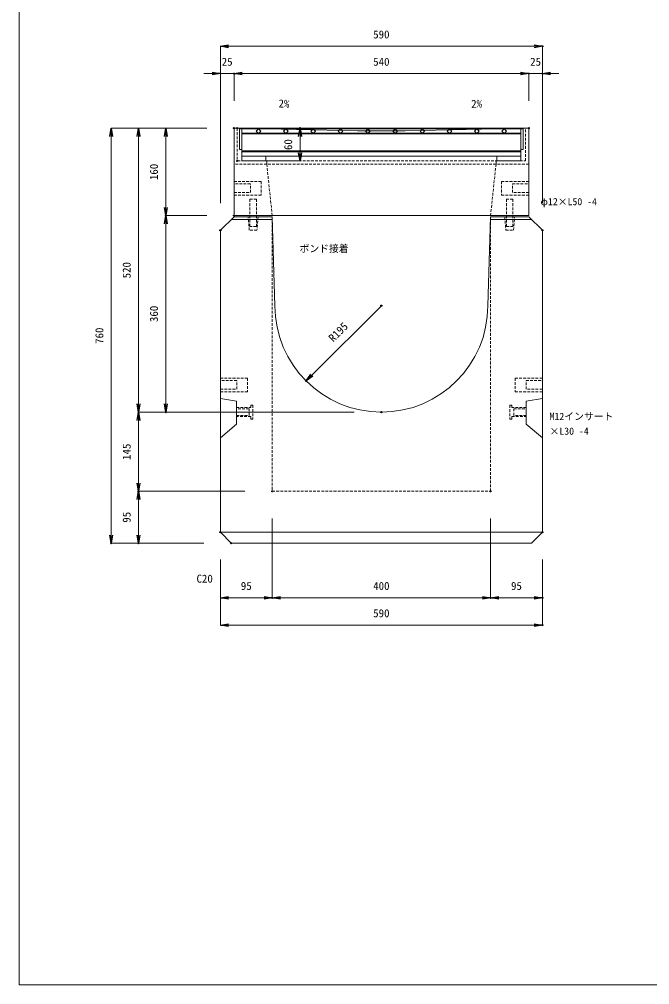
# Model space of a CAD drawing. Units: millimetres, scale not verified. Extents: x -1945 to 1945, y -1189 to 1651.
# Drawn here: x -1945 to -790, y -1189 to 579 of the extents above; entities that cross this region are included whole.
import ezdxf
from ezdxf.enums import TextEntityAlignment as Align

# ---------------------------------------------------------------- set-up
doc = ezdxf.new("R2010")
doc.units = ezdxf.units.MM
doc.header["$LTSCALE"] = 10
doc.header["$PDMODE"] = 32
doc.header["$PDSIZE"] = 2
doc.linetypes.add('USER1', pattern=[0.75, 0.5, -0.25])
doc.layers.add('0-0_0', color=7, linetype='Continuous')
doc.layers.add('0-2_DEFPOINTS', color=7, linetype='Continuous')
for name, color, linetype, lineweight in [('0-1_TITLE', 7, 'Continuous', 18), ('0-3_KIJUN', 7, 'USER1', 18), ('0-5_SUNPO', 3, 'Continuous', 18), ('0-7_10-GR', 5, 'Continuous', 18)]:
    doc.layers.add(name, color=color, linetype=linetype, lineweight=lineweight)
doc.styles.add('ＭＳ ゴシック', font='')
doc.styles.get('ＭＳ ゴシック').set_extended_font_data('MS Gothic')

# ---------------------------------------------------------------- blocks, each defined once
blk = doc.blocks.new('_OPEN')
at = {"layer": '0-0_0'}
blk.add_line((0, 0), (-1, 0), dxfattribs=at)
blk.add_lwpolyline([(-1, 0.1667), (0, 0), (-1, -0.1667)], dxfattribs=at)
blk = doc.blocks.new('D1')
at = {"layer": '0-2_DEFPOINTS'}
for p in [(393.34, 1899.64), (393.34, 1799.64), (368.34, 1612.64)]:
    blk.add_point(p, dxfattribs=at)
at = {"layer": '0-5_SUNPO'}
for p, q in [((353.34, 1899.64), (338.34, 1899.64)), ((368.34, 1662.64), (368.34, 1899.64)), ((368.34, 1899.64), (393.34, 1899.64)), ((393.34, 1849.64), (393.34, 1899.64)), ((408.34, 1899.64), (423.34, 1899.64))]:
    blk.add_line(p, q, dxfattribs=at)
at = {"layer": '0-5_SUNPO', "xscale": 15, "yscale": 15}
blk.add_blockref('_OPEN', (368.34, 1899.64), dxfattribs=at)
at = {"layer": '0-5_SUNPO', "xscale": 15, "yscale": 15, "rotation": 180}
blk.add_blockref('_OPEN', (393.34, 1899.64), dxfattribs=at)
at = {"layer": '0-5_SUNPO', "color": 7, "style": 'ＭＳ ゴシック'}
blk.add_text('25', height=14.66, dxfattribs=at).set_placement((370.84, 1909.64), align=Align.BOTTOM_LEFT)
blk = doc.blocks.new('D2')
at = {"layer": '0-2_DEFPOINTS'}
for p in [(958.34, 1949.64), (368.34, 1612.64), (958.34, 1612.64)]:
    blk.add_point(p, dxfattribs=at)
at = {"layer": '0-5_SUNPO'}
for p, q in [((368.34, 1662.64), (368.34, 1949.64)), ((383.34, 1949.64), (943.34, 1949.64)), ((958.34, 1662.64), (958.34, 1949.64))]:
    blk.add_line(p, q, dxfattribs=at)
at = {"layer": '0-5_SUNPO', "xscale": 15, "yscale": 15, "rotation": 180}
blk.add_blockref('_OPEN', (368.34, 1949.64), dxfattribs=at)
at = {"layer": '0-5_SUNPO', "xscale": 15, "yscale": 15}
blk.add_blockref('_OPEN', (958.34, 1949.64), dxfattribs=at)
at = {"layer": '0-5_SUNPO', "color": 7, "style": 'ＭＳ ゴシック'}
blk.add_text('590', height=14.66, dxfattribs=at).set_placement((648.34, 1959.64), align=Align.BOTTOM_LEFT)
blk = doc.blocks.new('D3')
at = {"layer": '0-2_DEFPOINTS'}
for p in [(463.34, 1134.64), (218.34, 1039.64), (388.34, 1039.64)]:
    blk.add_point(p, dxfattribs=at)
at = {"layer": '0-5_SUNPO'}
for p, q in [((413.34, 1134.64), (218.34, 1134.64)), ((218.34, 1119.64), (218.34, 1054.64)), ((338.34, 1039.64), (218.34, 1039.64))]:
    blk.add_line(p, q, dxfattribs=at)
at = {"layer": '0-5_SUNPO', "xscale": 15, "yscale": 15}
for p, rotation in [((218.34, 1134.64), 90), ((218.34, 1039.64), 270)]:
    blk.add_blockref('_OPEN', p, dxfattribs=dict(at, rotation=rotation))
at = {"layer": '0-5_SUNPO', "color": 7, "style": 'ＭＳ ゴシック'}
blk.add_text('95', height=14.66, rotation=90, dxfattribs=at).set_placement((208.34, 1077.14), align=Align.BOTTOM_LEFT)
blk = doc.blocks.new('D4')
at = {"layer": '0-2_DEFPOINTS'}
for p in [(393.34, 1799.64), (168.34, 1039.64), (388.34, 1039.64)]:
    blk.add_point(p, dxfattribs=at)
at = {"layer": '0-5_SUNPO'}
for p, q in [((343.34, 1799.64), (168.34, 1799.64)), ((168.34, 1784.64), (168.34, 1054.64)), ((338.34, 1039.64), (168.34, 1039.64))]:
    blk.add_line(p, q, dxfattribs=at)
at = {"layer": '0-5_SUNPO', "xscale": 15, "yscale": 15}
for p, rotation in [((168.34, 1799.64), 90), ((168.34, 1039.64), 270)]:
    blk.add_blockref('_OPEN', p, dxfattribs=dict(at, rotation=rotation))
at = {"layer": '0-5_SUNPO', "color": 7, "style": 'ＭＳ ゴシック'}
blk.add_text('760', height=14.66, rotation=90, dxfattribs=at).set_placement((158.34, 1404.64), align=Align.BOTTOM_LEFT)
blk = doc.blocks.new('D5')
at = {"layer": '0-2_DEFPOINTS'}
for p in [(463.34, 1134.64), (368.34, 1059.64), (463.34, 939.64)]:
    blk.add_point(p, dxfattribs=at)
at = {"layer": '0-5_SUNPO'}
for p, q in [((463.34, 1084.64), (463.34, 939.64)), ((368.34, 1009.64), (368.34, 939.64)), ((383.34, 939.64), (448.34, 939.64))]:
    blk.add_line(p, q, dxfattribs=at)
at = {"layer": '0-5_SUNPO', "xscale": 15, "yscale": 15, "rotation": 180}
blk.add_blockref('_OPEN', (368.34, 939.64), dxfattribs=at)
at = {"layer": '0-5_SUNPO', "xscale": 15, "yscale": 15}
blk.add_blockref('_OPEN', (463.34, 939.64), dxfattribs=at)
at = {"layer": '0-5_SUNPO', "color": 7, "style": 'ＭＳ ゴシック'}
blk.add_text('95', height=14.66, dxfattribs=at).set_placement((405.84, 949.64), align=Align.BOTTOM_LEFT)
blk = doc.blocks.new('D6')
at = {"layer": '0-2_DEFPOINTS'}
for p in [(463.34, 1134.64), (863.34, 1134.64), (863.34, 939.64)]:
    blk.add_point(p, dxfattribs=at)
at = {"layer": '0-5_SUNPO'}
for p, q in [((463.34, 1084.64), (463.34, 939.64)), ((863.34, 1084.64), (863.34, 939.64)), ((478.34, 939.64), (848.34, 939.64))]:
    blk.add_line(p, q, dxfattribs=at)
at = {"layer": '0-5_SUNPO', "xscale": 15, "yscale": 15, "rotation": 180}
blk.add_blockref('_OPEN', (463.34, 939.64), dxfattribs=at)
at = {"layer": '0-5_SUNPO', "xscale": 15, "yscale": 15}
blk.add_blockref('_OPEN', (863.34, 939.64), dxfattribs=at)
at = {"layer": '0-5_SUNPO', "color": 7, "style": 'ＭＳ ゴシック'}
blk.add_text('400', height=14.66, dxfattribs=at).set_placement((648.34, 949.64), align=Align.BOTTOM_LEFT)
blk = doc.blocks.new('D7')
at = {"layer": '0-2_DEFPOINTS'}
for p in [(863.34, 1134.64), (958.34, 1059.64), (958.34, 939.64)]:
    blk.add_point(p, dxfattribs=at)
at = {"layer": '0-5_SUNPO'}
for p, q in [((863.34, 1084.64), (863.34, 939.64)), ((958.34, 1009.64), (958.34, 939.64)), ((878.34, 939.64), (943.34, 939.64))]:
    blk.add_line(p, q, dxfattribs=at)
at = {"layer": '0-5_SUNPO', "xscale": 15, "yscale": 15, "rotation": 180}
blk.add_blockref('_OPEN', (863.34, 939.64), dxfattribs=at)
at = {"layer": '0-5_SUNPO', "xscale": 15, "yscale": 15}
blk.add_blockref('_OPEN', (958.34, 939.64), dxfattribs=at)
at = {"layer": '0-5_SUNPO', "color": 7, "style": 'ＭＳ ゴシック'}
blk.add_text('95', height=14.66, dxfattribs=at).set_placement((900.84, 949.64), align=Align.BOTTOM_LEFT)
blk = doc.blocks.new('D8')
at = {"layer": '0-2_DEFPOINTS'}
for p in [(368.34, 1059.64), (958.34, 1059.64), (958.34, 889.64)]:
    blk.add_point(p, dxfattribs=at)
at = {"layer": '0-5_SUNPO'}
for p, q in [((368.34, 1009.64), (368.34, 889.64)), ((958.34, 1009.64), (958.34, 889.64)), ((383.34, 889.64), (943.34, 889.64))]:
    blk.add_line(p, q, dxfattribs=at)
at = {"layer": '0-5_SUNPO', "xscale": 15, "yscale": 15, "rotation": 180}
blk.add_blockref('_OPEN', (368.34, 889.64), dxfattribs=at)
at = {"layer": '0-5_SUNPO', "xscale": 15, "yscale": 15}
blk.add_blockref('_OPEN', (958.34, 889.64), dxfattribs=at)
at = {"layer": '0-5_SUNPO', "color": 7, "style": 'ＭＳ ゴシック'}
blk.add_text('590', height=14.66, dxfattribs=at).set_placement((648.34, 899.64), align=Align.BOTTOM_LEFT)
blk = doc.blocks.new('D22')
at = {"layer": '0-2_DEFPOINTS'}
for p in [(393.34, 1799.64), (268.34, 1639.64), (393.34, 1639.64)]:
    blk.add_point(p, dxfattribs=at)
at = {"layer": '0-5_SUNPO'}
for p, q in [((343.34, 1799.64), (268.34, 1799.64)), ((268.34, 1784.64), (268.34, 1654.64)), ((343.34, 1639.64), (268.34, 1639.64))]:
    blk.add_line(p, q, dxfattribs=at)
at = {"layer": '0-5_SUNPO', "xscale": 15, "yscale": 15}
for p, rotation in [((268.34, 1799.64), 90), ((268.34, 1639.64), 270)]:
    blk.add_blockref('_OPEN', p, dxfattribs=dict(at, rotation=rotation))
at = {"layer": '0-5_SUNPO', "color": 7, "style": 'ＭＳ ゴシック'}
blk.add_text('160', height=14.66, rotation=90, dxfattribs=at).set_placement((258.34, 1704.64), align=Align.BOTTOM_LEFT)
blk = doc.blocks.new('D23')
at = {"layer": '0-2_DEFPOINTS'}
for p in [(393.34, 1639.64), (268.34, 1279.64), (663.34, 1279.64)]:
    blk.add_point(p, dxfattribs=at)
at = {"layer": '0-5_SUNPO'}
for p, q in [((343.34, 1639.64), (268.34, 1639.64)), ((268.34, 1624.64), (268.34, 1294.64)), ((613.34, 1279.64), (268.34, 1279.64))]:
    blk.add_line(p, q, dxfattribs=at)
at = {"layer": '0-5_SUNPO', "xscale": 15, "yscale": 15}
for p, rotation in [((268.34, 1639.64), 90), ((268.34, 1279.64), 270)]:
    blk.add_blockref('_OPEN', p, dxfattribs=dict(at, rotation=rotation))
at = {"layer": '0-5_SUNPO', "color": 7, "style": 'ＭＳ ゴシック'}
blk.add_text('360', height=14.66, rotation=90, dxfattribs=at).set_placement((258.34, 1444.64), align=Align.BOTTOM_LEFT)
blk = doc.blocks.new('D24')
at = {"layer": '0-2_DEFPOINTS'}
for p in [(393.34, 1799.64), (218.34, 1279.64), (663.34, 1279.64)]:
    blk.add_point(p, dxfattribs=at)
at = {"layer": '0-5_SUNPO'}
for p, q in [((343.34, 1799.64), (218.34, 1799.64)), ((218.34, 1784.64), (218.34, 1294.64)), ((613.34, 1279.64), (218.34, 1279.64))]:
    blk.add_line(p, q, dxfattribs=at)
at = {"layer": '0-5_SUNPO', "xscale": 15, "yscale": 15}
for p, rotation in [((218.34, 1799.64), 90), ((218.34, 1279.64), 270)]:
    blk.add_blockref('_OPEN', p, dxfattribs=dict(at, rotation=rotation))
at = {"layer": '0-5_SUNPO', "color": 7, "style": 'ＭＳ ゴシック'}
blk.add_text('520', height=14.66, rotation=90, dxfattribs=at).set_placement((208.34, 1524.64), align=Align.BOTTOM_LEFT)
blk = doc.blocks.new('D25')
at = {"layer": '0-2_DEFPOINTS'}
for p in [(663.34, 1279.64), (218.34, 1134.64), (463.34, 1134.64)]:
    blk.add_point(p, dxfattribs=at)
at = {"layer": '0-5_SUNPO'}
for p, q in [((613.34, 1279.64), (218.34, 1279.64)), ((218.34, 1264.64), (218.34, 1149.64)), ((413.34, 1134.64), (218.34, 1134.64))]:
    blk.add_line(p, q, dxfattribs=at)
at = {"layer": '0-5_SUNPO', "xscale": 15, "yscale": 15}
for p, rotation in [((218.34, 1279.64), 90), ((218.34, 1134.64), 270)]:
    blk.add_blockref('_OPEN', p, dxfattribs=dict(at, rotation=rotation))
at = {"layer": '0-5_SUNPO', "color": 7, "style": 'ＭＳ ゴシック'}
blk.add_text('145', height=14.66, rotation=90, dxfattribs=at).set_placement((208.34, 1192.14), align=Align.BOTTOM_LEFT)
blk = doc.blocks.new('D26')
at = {"layer": '0-2_DEFPOINTS'}
for p in [(663.34, 1474.64), (525.45, 1336.75)]:
    blk.add_point(p, dxfattribs=at)
at = {"layer": '0-5_SUNPO'}
blk.add_line((663.34, 1474.64), (536.06, 1347.36), dxfattribs=at)
at = {"layer": '0-5_SUNPO', "xscale": 15, "yscale": 15, "rotation": 225}
blk.add_blockref('_OPEN', (525.45, 1336.75), dxfattribs=at)
at = {"layer": '0-5_SUNPO', "color": 7, "style": 'ＭＳ ゴシック'}
blk.add_text('R195', height=14.66, rotation=45, dxfattribs=at).set_placement((578.49, 1403.93), align=Align.BOTTOM_LEFT)
blk = doc.blocks.new('D28')
at = {"layer": '0-2_DEFPOINTS'}
for p in [(933.34, 1899.64), (393.34, 1799.64), (933.34, 1799.64)]:
    blk.add_point(p, dxfattribs=at)
at = {"layer": '0-5_SUNPO'}
for p, q in [((393.34, 1849.64), (393.34, 1899.64)), ((408.34, 1899.64), (918.34, 1899.64)), ((933.34, 1849.64), (933.34, 1899.64))]:
    blk.add_line(p, q, dxfattribs=at)
at = {"layer": '0-5_SUNPO', "xscale": 15, "yscale": 15, "rotation": 180}
blk.add_blockref('_OPEN', (393.34, 1899.64), dxfattribs=at)
at = {"layer": '0-5_SUNPO', "xscale": 15, "yscale": 15}
blk.add_blockref('_OPEN', (933.34, 1899.64), dxfattribs=at)
at = {"layer": '0-5_SUNPO', "color": 7, "style": 'ＭＳ ゴシック'}
blk.add_text('540', height=14.66, dxfattribs=at).set_placement((648.34, 1909.64), align=Align.BOTTOM_LEFT)
blk = doc.blocks.new('D29')
at = {"layer": '0-2_DEFPOINTS'}
for p in [(958.34, 1899.64), (933.34, 1799.64), (958.34, 1612.64)]:
    blk.add_point(p, dxfattribs=at)
at = {"layer": '0-5_SUNPO'}
for p, q in [((918.34, 1899.64), (903.34, 1899.64)), ((933.34, 1849.64), (933.34, 1899.64)), ((933.34, 1899.64), (958.34, 1899.64)), ((958.34, 1662.64), (958.34, 1899.64)), ((973.34, 1899.64), (988.34, 1899.64))]:
    blk.add_line(p, q, dxfattribs=at)
at = {"layer": '0-5_SUNPO', "xscale": 15, "yscale": 15}
blk.add_blockref('_OPEN', (933.34, 1899.64), dxfattribs=at)
at = {"layer": '0-5_SUNPO', "xscale": 15, "yscale": 15, "rotation": 180}
blk.add_blockref('_OPEN', (958.34, 1899.64), dxfattribs=at)
at = {"layer": '0-5_SUNPO', "color": 7, "style": 'ＭＳ ゴシック'}
blk.add_text('25', height=14.66, dxfattribs=at).set_placement((935.84, 1909.64), align=Align.BOTTOM_LEFT)
blk = doc.blocks.new('M16_insert_dan')
at = {"layer": '0-3_KIJUN', "color": 3}
for points in [[(0, -12.5), (-50, -12.5), (-50, 12.5), (0, 12.5)], [(0, 8), (-30, 8), (-30, -8), (0, -8)]]:
    blk.add_lwpolyline(points, close=True, dxfattribs=at)
blk = doc.blocks.new('D32')
at = {"layer": '0-2_DEFPOINTS'}
for p in [(399.34, 1799.64), (514.29, 1799.64), (399.34, 1739.64)]:
    blk.add_point(p, dxfattribs=at)
at = {"layer": '0-5_SUNPO'}
for p, q in [((449.34, 1799.64), (514.29, 1799.64)), ((514.29, 1754.64), (514.29, 1784.64)), ((449.34, 1739.64), (514.29, 1739.64))]:
    blk.add_line(p, q, dxfattribs=at)
at = {"layer": '0-5_SUNPO', "xscale": 15, "yscale": 15}
for p, rotation in [((514.29, 1799.64), 90), ((514.29, 1739.64), 270)]:
    blk.add_blockref('_OPEN', p, dxfattribs=dict(at, rotation=rotation))
at = {"layer": '0-5_SUNPO', "color": 7, "style": 'ＭＳ ゴシック'}
blk.add_text('60', height=14.66, rotation=90, dxfattribs=at).set_placement((504.29, 1759.64), align=Align.BOTTOM_LEFT)

msp = doc.modelspace()

# ---------------------------------------------------------------- linework, layer by layer
at = {"layer": '0-1_TITLE', "color": 2}
msp.add_lwpolyline([(-1945, -1188.89), (1945, -1188.89), (1945, 1651.11), (-1945, 1651.11)], close=True, dxfattribs=at)
at = {"layer": '0-3_KIJUN'}
msp.add_line((-1551.66, 379.64), (-1545.66, 379.64), dxfattribs=at)
at = {"layer": '0-3_KIJUN', "linetype": 'Continuous'}
for p, q in [((-1011.66, 379.64), (-1011.66, 313.64)), ((-1556.66, 212.64), (-1481.66, 212.64)), ((-1006.66, 212.64), (-1081.66, 212.64)), ((-1576.66, -360.36), (-986.66, -360.36))]:
    msp.add_line(p, q, dxfattribs=at)
for points in [[(-1551.66, 219.64), (-1011.66, 219.64), (-1011.66, 379.64), (-1551.66, 379.64)], [(-1547.16, -120.36), (-1576.66, -115.36), (-1576.66, -187.36), (-1547.16, -162.36)], [(-1016.16, -120.36), (-986.66, -115.36), (-986.66, -187.36), (-1016.16, -162.36)]]:
    msp.add_lwpolyline(points, close=True, dxfattribs=at)
at = {"layer": '0-3_KIJUN'}
for points in [[(-1551.66, 379.64), (-1545.66, 379.64), (-1545.66, 319.64), (-1017.66, 319.64), (-1017.66, 379.64), (-1011.66, 379.64), (-1011.66, 313.64), (-1551.66, 313.64)], [(-1522.66, 249.64), (-1510.66, 249.64), (-1510.66, 199.64), (-1522.66, 199.64)], [(-1040.66, 249.64), (-1052.66, 249.64), (-1052.66, 199.64), (-1040.66, 199.64)], [(-1525.66, 217.64), (-1507.66, 217.64), (-1509.66, 192.64), (-1523.66, 192.64)], [(-1037.66, 217.64), (-1055.66, 217.64), (-1053.66, 192.64), (-1039.66, 192.64)], [(-1547.16, -148.59), (-1547.16, -132.14), (-1520.66, -132.14), (-1520.66, -127.61), (-1517.16, -127.61), (-1517.16, -153.11), (-1520.66, -153.11), (-1520.66, -148.59)], [(-1547.16, -134.36), (-1547.16, -146.36), (-1524.16, -146.36), (-1524.16, -134.36)], [(-1016.16, -148.59), (-1016.16, -132.14), (-1042.66, -132.14), (-1042.66, -127.61), (-1046.16, -127.61), (-1046.16, -153.11), (-1042.66, -153.11), (-1042.66, -148.59)], [(-1016.16, -134.36), (-1016.16, -146.36), (-1039.16, -146.36), (-1039.16, -134.36)]]:
    msp.add_lwpolyline(points, close=True, dxfattribs=at)
at = {"layer": '0-3_KIJUN', "linetype": 'Continuous'}
for points in [[(-1548.66, 379.64), (-1325.16, 374.64), (-1238.16, 374.64), (-1014.66, 379.64)], [(-1476.66, 54.64), (-1481.66, 217.64), (-1551.66, 217.64), (-1576.66, 192.64), (-1576.66, -360.36), (-1556.66, -380.36), (-1006.66, -380.36), (-986.66, -360.36), (-986.66, 192.64), (-1011.66, 217.64), (-1081.66, 217.64), (-1086.66, 54.64)]]:
    msp.add_lwpolyline(points, dxfattribs=at)
at = {"layer": '0-3_KIJUN'}
for points in [[(-1071.66, 319.64), (-1071.66, 313.64), (-1081.66, 219.64), (-1481.66, 219.64), (-1491.66, 313.64), (-1491.66, 319.64)], [(-1481.66, 217.64), (-1481.66, -285.36), (-1081.66, -285.36), (-1081.66, 217.64)]]:
    msp.add_lwpolyline(points, dxfattribs=at)
at = {"layer": '0-3_KIJUN', "linetype": 'Continuous'}
msp.add_arc((-1281.66, 54.64), 195, 180, 0, dxfattribs=at)
at = {"layer": '0-7_10-GR'}
for p, q in [((-1541.66, 378.64), (-1541.66, 340.64)), ((-1541.66, 378.64), (-1537.16, 378.64)), ((-1537.16, 378.64), (-1537.16, 340.64)), ((-1537.16, 378.64), (-1537.16, 328.64)), ((-1537.16, 378.64), (-1026.16, 378.64)), ((-1506.66, 378.64), (-1510.9, 374.39)), ((-1510.9, 374.39), (-1506.66, 370.15)), ((-1502.42, 374.39), (-1506.66, 378.64)), ((-1506.66, 370.15), (-1502.42, 374.39)), ((-1456.66, 378.64), (-1460.9, 374.39)), ((-1460.9, 374.39), (-1456.66, 370.15)), ((-1452.42, 374.39), (-1456.66, 378.64)), ((-1456.66, 370.15), (-1452.42, 374.39)), ((-1406.66, 378.64), (-1410.9, 374.39)), ((-1410.9, 374.39), (-1406.66, 370.15)), ((-1402.42, 374.39), (-1406.66, 378.64)), ((-1406.66, 370.15), (-1402.42, 374.39)), ((-1356.66, 378.64), (-1360.9, 374.39)), ((-1360.9, 374.39), (-1356.66, 370.15)), ((-1352.42, 374.39), (-1356.66, 378.64)), ((-1356.66, 370.15), (-1352.42, 374.39)), ((-1306.66, 378.64), (-1310.9, 374.39)), ((-1310.9, 374.39), (-1306.66, 370.15)), ((-1302.42, 374.39), (-1306.66, 378.64)), ((-1306.66, 370.15), (-1302.42, 374.39)), ((-1256.66, 378.64), (-1260.9, 374.39)), ((-1260.9, 374.39), (-1256.66, 370.15)), ((-1252.42, 374.39), (-1256.66, 378.64)), ((-1256.66, 370.15), (-1252.42, 374.39)), ((-1206.66, 378.64), (-1210.9, 374.39)), ((-1210.9, 374.39), (-1206.66, 370.15)), ((-1202.42, 374.39), (-1206.66, 378.64)), ((-1206.66, 370.15), (-1202.42, 374.39)), ((-1156.66, 378.64), (-1160.9, 374.39)), ((-1160.9, 374.39), (-1156.66, 370.15)), ((-1152.42, 374.39), (-1156.66, 378.64)), ((-1156.66, 370.15), (-1152.42, 374.39)), ((-1106.66, 378.64), (-1110.9, 374.39)), ((-1110.9, 374.39), (-1106.66, 370.15)), ((-1102.42, 374.39), (-1106.66, 378.64)), ((-1106.66, 370.15), (-1102.42, 374.39)), ((-1056.66, 378.64), (-1060.9, 374.39)), ((-1060.9, 374.39), (-1056.66, 370.15)), ((-1052.42, 374.39), (-1056.66, 378.64)), ((-1056.66, 370.15), (-1052.42, 374.39)), ((-1026.16, 378.64), (-1026.16, 340.64)), ((-1021.66, 378.64), (-1026.16, 378.64)), ((-1026.16, 378.64), (-1026.16, 328.64)), ((-1021.66, 378.64), (-1021.66, 340.64)), ((-1537.16, 370.64), (-1026.16, 370.64)), ((-1537.16, 369.14), (-1026.16, 369.14)), ((-1541.66, 340.64), (-1537.16, 340.64)), ((-1537.16, 338.14), (-1026.16, 338.14)), ((-1537.16, 336.64), (-1026.16, 336.64)), ((-1021.66, 340.64), (-1026.16, 340.64)), ((-1537.16, 328.64), (-1537.16, 319.64)), ((-1537.16, 328.64), (-1493.16, 328.64)), ((-1537.16, 328.64), (-1026.16, 328.64)), ((-1537.16, 319.64), (-1493.16, 319.64)), ((-1493.16, 328.64), (-1493.16, 319.64)), ((-1070.16, 328.64), (-1070.16, 319.64)), ((-1026.16, 328.64), (-1070.16, 328.64)), ((-1026.16, 319.64), (-1070.16, 319.64)), ((-1026.16, 328.64), (-1026.16, 319.64))]:
    msp.add_line(p, q, dxfattribs=at)

# ---------------------------------------------------------------- block references
at = {"layer": '0-3_KIJUN', "rotation": 180}
for p in [(-1551.66, 269.64), (-1576.66, -90.36)]:
    msp.add_blockref('M16_insert_dan', p, dxfattribs=at)
at = {"layer": '0-3_KIJUN', "xscale": -1, "rotation": 180}
for p in [(-1011.66, 269.64), (-986.66, -90.36)]:
    msp.add_blockref('M16_insert_dan', p, dxfattribs=at)
at = {"layer": '0-5_SUNPO'}
for name in ['D2', 'D1', 'D28', 'D29', 'D4', 'D24', 'D22', 'D32', 'D23', 'D26', 'D25', 'D3', 'D5', 'D6', 'D7', 'D8']:
    msp.add_blockref(name, (-1945, -1420), dxfattribs=at)

# ---------------------------------------------------------------- texts
at = {"layer": '0-5_SUNPO', "color": 7, "style": 'ＭＳ ゴシック'}
for rotation, p in [(358, (-1470.5, 413.32)), (2, (-1116.76, 412.48))]:
    msp.add_text('2%', height=14.66, rotation=rotation, dxfattribs=at).set_placement(p, align=Align.BOTTOM_LEFT)
for s, height, p in [('φ12×L50 -4', 13.2, (-990.15, 234.64)), ('ボンド接着', 13.2, (-1431.66, 148.64)), ('M12インサート', 13.2, (-973.56, -158.71)), ('×L30 -4', 13.2, (-973.56, -185.71)), ('C20', 14.66, (-1620.36, -457.01))]:
    msp.add_text(s, height=height, dxfattribs=at).set_placement(p, align=Align.BOTTOM_LEFT)

doc.saveas('drawing.dxf')
